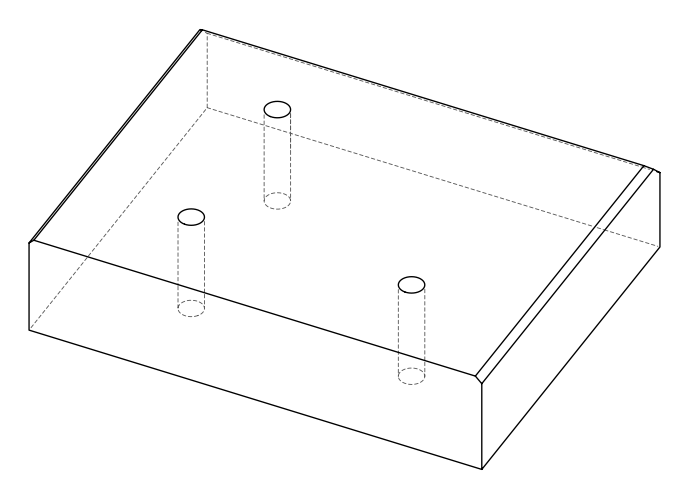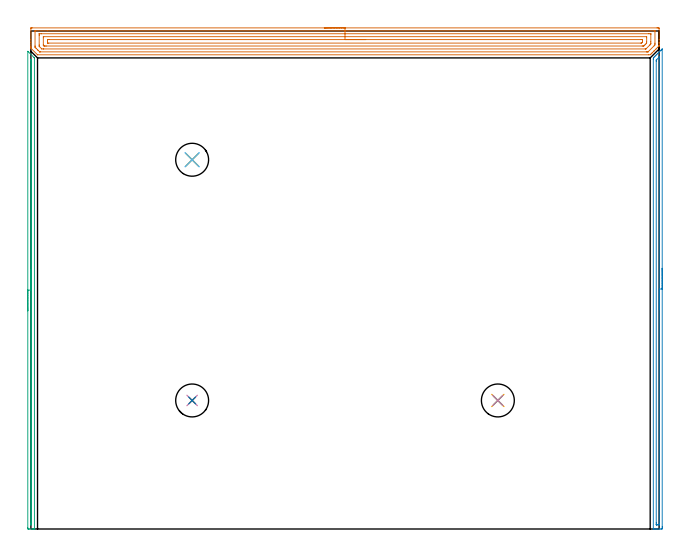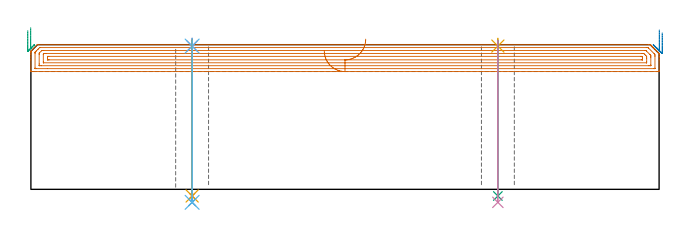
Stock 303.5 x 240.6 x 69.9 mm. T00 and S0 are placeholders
(PLAN: 12 operations, 7 tool changes, 21.9 min)
(1 AREA_MILL | FG_CHAMFER_SURFACE | UGT0205_001 | 12.34 min | 25650 mm3)
(2 AREA_MILL_1 | FG_CHAMFER_SURFACE_1 | UGT0205_001 | 3.85 min | 2114 mm3)
(3 AREA_MILL_2 | FG_CHAMFER_SURFACE_2 | UGT0205_001 | 3.81 min | 1173 mm3)
(4 SPOT_DRILL | STEP1HOLE | NXT0321_9005460120000 | 0.03 min | 10 mm3)
(5 SPOT_DRILL_1 | STEP1HOLE_1 | NXT0321_9005460120000 | 0.03 min | 2 mm3)
(6 SPOT_DRILL_2 | STEP1HOLE_2 | NXT0321_9005460120000 | 0.03 min | 1 mm3)
(7 DRILL_THROUGH_HOLE_INTO_CENTER | STEP1HOLE | NXT0301_065 | 0.3 min | 4832 mm3)
(8 DRILL_TO_ENLARGE_THROUGH_HOLE | STEP1HOLE | UGT0301_241 | 0.31 min | 9029 mm3)
(9 DRILL_THROUGH_HOLE_INTO_CENTER_1 | STEP1HOLE_1 | NXT0301_065 | 0.3 min | 4828 mm3)
(10 DRILL_TO_ENLARGE_THROUGH_HOLE_1 | STEP1HOLE_1 | UGT0301_241 | 0.31 min | 9029 mm3)
(11 DRILL_THROUGH_HOLE_INTO_CENTER_2 | STEP1HOLE_2 | NXT0301_065 | 0.3 min | 4825 mm3)
(12 DRILL_TO_ENLARGE_THROUGH_HOLE_2 | STEP1HOLE_2 | UGT0301_241 | 0.31 min | 9030 mm3)
(TOOL UGT0205_001 | Chamfer Mill 20 x 3 x 45 deg. | D20 FL50 Z2)
(TOOL NXT0321_9005460120000 | NC Spot Drill, 142deg, 12mm, Carbide, Uncoated | D12 PA142 FL30 Z2)
(TOOL NXT0301_065 | Carbide Drill 9.4mm [860.1-0940-075A1-MM 2214] | D9.4 PA140 FL98 Z2)
(TOOL UGT0301_241 | Twist Drill 15.9 mm | D15.9 PA118 FL120 Z2)
(OP 1 AREA_MILL)
G17 G21 G94 G90
T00 M6
G54
G17 G0 G90 X141.75 Y242.1 S1061 M3
G43 Z79.9 H0
Z66.9
G94 G1 X141.788 Z66.028 F250.
X141.902 Z65.164
X142.091 Z64.312
X142.353 Z63.48
X142.687 Z62.674
X143.09 Z61.9
X143.558 Z61.164
X144.09 Z60.472
X144.679 Z59.829
X145.322 Z59.24
X146.014 Z58.709
X146.75 Z58.24
X147.524 Z57.837
X148.33 Z57.503
X149.162 Z57.241
X150.013 Z57.052
X150.878 Z56.938
X151.75 Z56.9
X302.492
X302.87 Y242.099 Z56.901
X303.244 Y242.096 Z56.902
X303.49 Y242.093 Z56.905
X303.5 Y241.73 Z57.268
Y236.476 Z62.519
Y235.082 Z63.914
Y234.724 Z64.271
Y233.749 Z65.25
X303.494 Y233.411 Z65.588
X303.491 Y233.402 Z65.597
X303.466 Y233.368 Z65.63
X303.369 Y233.269 Z65.73
X302.811 Y232.711 Z66.289
X302.637 Y232.535 Z66.461
X301.986 Y231.886 Z67.114
X301.761 Y231.66 Z67.337
X301.162 Y231.062 Z67.938
X301.082 Y230.981 Z68.018
X300.886 Y230.784 Z68.212
X300.337 Y230.237 Z68.762
X300.01 Y229.908 Z69.088
X299.57 Y229.47 Z69.53
X299.293 Y229.194 Z69.804
X299.202 Y229.106 Z69.892
X298.399 Y229.1 Z69.9
X3.312
X3.205 Y229.104 Z69.889
X3.131 Y229.168 Z69.829
X0.176 Y232.124 Z66.876
X0.163 Y232.137 Z66.862
X0.01 Y232.298 Z66.694
X0.002 Y232.452 Z66.541
X0. Y232.806 Z66.194
Y233.132 Z65.867
Y233.849 Z65.147
Y235.082 Z63.915
Y236.476 Z62.52
Y241.73 Z57.268
X0.004 Y241.992 Z57.006
X0.01 Y242.092 Z56.906
X0.113 Y242.099 Z56.899
X0.63 Y242.1 Z56.9
X151.75
Y240.686 Z58.314
X301.082
X301.254 Y240.685 Z58.315
X301.44 Y240.681 Z58.319
X301.48 Y240.679 Z58.321
X301.49 Y240.658 Z58.342
X301.494 Y240.624 Z58.376
X301.499 Y240.445 Z58.555
Y234.724 Z64.276
X301.498 Y234.317 Z64.683
X301.489 Y233.849 Z65.151
X301.29 Y233.644 Z65.356
X301.082 Y233.432 Z65.568
X298.399 Y230.749 Z68.251
X298.191 Y230.549 Z68.451
X298.168 Y230.529 Z68.471
X298.135 Y230.521 Z68.479
X298.046 Y230.518 Z68.482
X297.866 Y230.515 Z68.485
X297.505 Y230.514 Z68.486
X297.333
X4.568 Y230.515 Z68.485
X4.387 Y230.516 Z68.484
X4.298 Y230.518 Z68.482
X4.256 Y230.521 Z68.479
X4.207 Y230.552 Z68.448
X3.529 Y231.222 Z67.778
X3.313 Y231.437 Z67.563
X2.652 Y232.097 Z66.903
X2.418 Y232.332 Z66.668
X2.1 Y232.658 Z66.342
X2.024 Y232.738 Z66.262
X2.01 Y232.837 Z66.163
X2.006 Y232.973 Z66.027
X2.001 Y233.382 Z65.618
Y240.387 Z58.613
X2.004 Y240.524 Z58.476
X2.01 Y240.633 Z58.367
X2.021 Y240.679 Z58.321
X2.058 Y240.68 Z58.32
X2.418 Y240.685 Z58.315
X7.951 Y240.686 Z58.314
X151.75
Y239.272 Z59.728
X298.399 Y239.271 Z59.729
X299.122 Y239.27 Z59.73
X299.293 Y239.268 Z59.732
X299.463 Y239.265 Z59.735
X299.491 Y239.255 Z59.745
X299.494 Y239.224 Z59.776
X299.498 Y239.17 Z59.83
X299.499 Y239.103 Z59.897
X299.5 Y238.9 Z60.1
Y235.398 Z63.602
X299.499 Y234.724 Z64.276
X299.497 Y234.525 Z64.475
X299.49 Y234.322 Z64.678
X299.293 Y234.099 Z64.901
X299.169 Y233.97 Z65.03
X299.049 Y233.849 Z65.151
X297.4 Y232.2 Z66.8
X297.296 Y232.097 Z66.903
X297.157 Y231.966 Z67.034
X297.132 Y231.943 Z67.057
X297.069 Y231.935 Z67.065
X296.955 Y231.932 Z67.068
X296.782 Y231.929 Z67.071
X6.167
X5.995 Y231.93 Z67.07
X5.266 Y231.935 Z67.065
X5.203 Y231.997 Z67.003
X5.131 Y232.068 Z66.932
X4.207 Y232.992 Z66.008
X4.1 Y233.102 Z65.898
X4.049 Y233.158 Z65.842
X4.026 Y233.185 Z65.815
X4.01 Y233.242 Z65.758
X4.003 Y233.646 Z65.354
X4.001 Y233.849 Z65.151
X4. Y238.429 Z60.571
X4.003 Y239.103 Z59.897
X4.006 Y239.204 Z59.796
X4.01 Y239.253 Z59.747
X4.017 Y239.265 Z59.735
X4.039 Y239.267 Z59.733
X4.207 Y239.269 Z59.731
X4.929 Y239.271 Z59.729
X5.101 Y239.272 Z59.728
X151.75
Y237.857 Z61.143
X297.349
X297.407 Y237.856 Z61.144
X297.467 Y237.853 Z61.147
X297.484 Y237.851 Z61.149
X297.49 Y237.838 Z61.162
X297.493 Y237.786 Z61.214
X297.5 Y237.356 Z61.644
Y235.605 Z63.395
X297.484 Y234.745 Z64.255
X297.467 Y234.724 Z64.276
X297.047 Y234.297 Z64.703
X296.605 Y233.854 Z65.146
X296.158 Y233.416 Z65.584
X296.094 Y233.355 Z65.645
X295.974 Y233.35 Z65.65
X295.716 Y233.346 Z65.654
X295.338 Y233.343 Z65.657
X7.406
X6.889 Y233.344 Z65.656
X6.508 Y233.347 Z65.653
X6.336 Y233.35 Z65.65
X6.204 Y233.456 Z65.544
X6.144 Y233.514 Z65.486
X6.031 Y233.63 Z65.37
X6.01 Y233.658 Z65.342
X6.006 Y233.683 Z65.317
X6.002 Y233.737 Z65.263
X6. Y233.844 Z65.156
Y237.347 Z61.653
X6.003 Y237.787 Z61.213
X6.007 Y237.84 Z61.16
X6.01 Y237.849 Z61.151
X6.021 Y237.851 Z61.149
X6.063 Y237.854 Z61.146
X6.2 Y237.857 Z61.143
X151.75
Y236.443 Z62.557
X294.855
X295.261 Y236.441 Z62.559
X295.463 Y236.438 Z62.562
X295.483 Y236.437 Z62.563
X295.49 Y236.428 Z62.572
X295.495 Y236.39 Z62.61
X295.497 Y236.336 Z62.664
X295.499 Y235.813 Z63.187
X295.495 Y235.6 Z63.4
X295.486 Y235.27 Z63.73
X295.482 Y235.192 Z63.808
X295.439 Y235.145 Z63.855
X295.364 Y235.069 Z63.931
X295.179 Y234.889 Z64.111
X295.033 Y234.764 Z64.236
X294.822 Y234.758 Z64.242
X294.788 Y234.757 Z64.243
X8.645
X8.239 Y234.759 Z64.241
X8.037 Y234.762 Z64.238
X8.017 Y234.763 Z64.237
X8.01 Y234.772 Z64.228
X8.005 Y234.81 Z64.19
X8.003 Y234.864 Z64.136
X8. Y235.388 Z63.612
Y235.6 Z63.4
X8.001 Y236.263 Z62.737
X8.004 Y236.358 Z62.642
X8.01 Y236.416 Z62.584
X8.014 Y236.437 Z62.563
X8.033 Y236.438 Z62.562
X8.247 Y236.441 Z62.559
X8.678 Y236.443 Z62.557
X8.711
X151.75
X152.622 Z62.595
X153.486 Z62.709
X154.338 Z62.898
X155.17 Z63.16
X155.976 Z63.494
X156.75 Z63.897
X157.486 Z64.365
X158.178 Z64.896
X158.821 Z65.486
X159.41 Z66.129
X159.941 Z66.821
X160.41 Z67.557
X160.813 Z68.331
X161.147 Z69.137
X161.409 Z69.969
X161.598 Z70.82
X161.712 Z71.685
X161.75 Z72.557
G0 Z79.9
M5
M2
(OP 2 AREA_MILL_1)
G17 G21 G94 G90
T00 M6
G54
G17 G0 G90 X305. Y125.95 S1061 M3
G43 Z79.9 H0
Z75.6
G94 G1 Y125.912 Z74.728 F250.
Y125.798 Z73.863
Y125.609 Z73.012
Y125.347 Z72.18
Y125.013 Z71.374
Y124.61 Z70.6
Y124.142 Z69.864
Y123.611 Z69.172
Y123.021 Z68.529
Y122.378 Z67.939
Y121.686 Z67.408
Y120.95 Z66.94
Y120.176 Z66.537
Y119.37 Z66.203
Y118.538 Z65.941
Y117.687 Z65.752
Y116.822 Z65.638
Y115.95 Z65.6
Y1.118
X304.999 Y0.627 Z65.601
X304.995 Y0.229 Z65.602
X304.992 Y0.01 Z65.604
X304.605 Y0. Z65.991
X304.343 Z66.253
X303.727 Z66.867
X302.325 Z68.271
X301.973 Z68.622
X301.018 Z69.582
X300.856 Y0.003 Z69.736
X300.702 Y0.01 Z69.889
X300.7 Y0.18 Z69.9
Y226.803
X300.706 Y227.602 Z69.892
X300.798 Y227.697 Z69.799
X301.095 Y227.997 Z69.5
X301.243 Y228.144 Z69.354
X301.383 Y228.284 Z69.215
X301.534 Y228.436 Z69.061
X302.025 Y228.925 Z68.575
X302.287 Y229.187 Z68.312
X302.411 Y229.313 Z68.185
X302.757 Y229.657 Z67.843
X302.953 Y229.854 Z67.646
X303.18 Y230.081 Z67.418
X303.289 Y230.191 Z67.307
X303.727 Y230.628 Z66.872
X304.166 Y231.068 Z66.43
X304.373 Y231.273 Z66.226
X304.42 Y231.32 Z66.18
X304.873 Y231.774 Z65.725
X304.972 Y231.869 Z65.625
X304.994 Y231.883 Z65.603
X304.999 Y231.869 Z65.599
X305. Y115.95 Z65.6
X303.586 Z67.014
X303.585 Y2.56 Z67.015
X303.584 Y2.415 Z67.016
X303.579 Y2.042 Z67.021
X303.569 Y2.01 Z67.031
X303.501 Y2.006 Z67.099
X303.393 Y2.002 Z67.207
X303.257 Y2. Z67.343
X302.85 Z67.75
X302.379 Y2.001 Z68.221
X302.187 Y2.003 Z68.413
X302.152 Y2.006 Z68.448
X302.121 Y2.01 Z68.479
X302.12 Y2.055 Z68.48
X302.115 Y2.269 Z68.485
Y2.415
X302.114 Y3.164 Z68.486
Y225.909
X302.117 Y226.284 Z68.483
X302.119 Y226.471 Z68.481
X302.122 Y226.56 Z68.478
X302.165 Y226.607 Z68.435
X302.355 Y226.803 Z68.245
X303.351 Y227.801 Z67.249
X303.491 Y227.939 Z67.109
X303.575 Y228.018 Z67.025
X303.578 Y228.019 Z67.022
X303.58 Y228.01 Z67.02
X303.584 Y227.955 Z67.016
X303.585 Y227.842 Z67.015
X303.586 Y227.697 Z67.014
Y115.95
Y115.079 Z67.052
Y114.214 Z67.166
Y113.362 Z67.355
Y112.53 Z67.617
Y111.724 Z67.951
Y110.95 Z68.354
Y110.214 Z68.823
Y109.522 Z69.354
Y108.879 Z69.943
Y108.29 Z70.586
Y107.759 Z71.278
Y107.29 Z72.014
Y106.887 Z72.788
Y106.553 Z73.594
Y106.291 Z74.426
Y106.102 Z75.278
Y105.988 Z76.143
Y105.95 Z77.014
G0 Z79.9
M5
M2
(OP 3 AREA_MILL_2)
G17 G21 G94 G90
T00 M6
G54
G17 G0 G90 X-1.5 Y105.4 S1061 M3
G43 Z79.9 H0
Z76.7
G94 G1 Y105.438 Z75.828 F250.
Y105.552 Z74.964
Y105.741 Z74.112
Y106.003 Z73.28
Y106.337 Z72.474
Y106.74 Z71.7
Y107.208 Z70.964
Y107.74 Z70.272
Y108.329 Z69.629
Y108.972 Z69.04
Y109.664 Z68.508
Y110.4 Z68.04
Y111.174 Z67.637
Y111.98 Z67.303
Y112.812 Z67.041
Y113.664 Z66.852
Y114.528 Z66.738
Y115.4 Z66.7
Y230.709
X-1.495 Y230.779 Z66.703
X-1.494 Y230.783
X-1.459 Y230.76 Z66.739
X1.512 Y227.788 Z69.712
X1.662 Y227.635 Z69.858
X1.696 Y227.595 Z69.889
X1.7 Y227.504 Z69.9
Y0.17
X1.697 Y0.01 Z69.888
X1.59 Y0.004 Z69.782
X1.476 Y0. Z69.675
X1.198 Z69.397
X0.535 Z68.73
X-0.666 Z67.53
X-1.075 Z67.12
X-1.205 Y0.003 Z66.989
X-1.493 Y0.01 Z66.702
X-1.497 Y0.318 Z66.701
X-1.499 Y0.617
X-1.5 Y115.4 Z66.7
X-0.086 Z68.114
Y226.61
X-0.085 Y226.787 Z68.115
X-0.083 Y226.875 Z68.117
X-0.08 Y226.916 Z68.12
X-0.079 Y226.917 Z68.121
X-0.065 Y226.906 Z68.135
X0.23 Y226.61 Z68.43
X0.279 Y226.544 Z68.479
X0.281 Y226.485 Z68.481
X0.283 Y226.354 Z68.483
X0.285 Y225.973 Z68.485
X0.286 Y225.717 Z68.486
X0.285 Y2.66 Z68.485
X0.284 Y2.403 Z68.484
X0.283 Y2.254 Z68.483
X0.279 Y2.019 Z68.479
X0.052 Y2.005 Z68.252
X-0.055 Y2.008 Z68.145
X-0.077 Y2.01 Z68.123
X-0.08 Y2.049 Z68.12
X-0.083 Y2.145 Z68.117
X-0.085 Y2.403 Z68.115
X-0.086 Y2.785 Z68.114
Y115.4
Y116.272 Z68.152
Y117.136 Z68.266
Y117.988 Z68.455
Y118.82 Z68.717
Y119.626 Z69.051
Y120.4 Z69.454
Y121.136 Z69.923
Y121.828 Z70.454
Y122.471 Z71.043
Y123.06 Z71.686
Y123.592 Z72.378
Y124.06 Z73.114
Y124.463 Z73.888
Y124.797 Z74.694
Y125.059 Z75.526
Y125.248 Z76.378
Y125.362 Z77.243
Y125.4 Z78.114
G0 Z79.9
M5
M2
(OP 4 SPOT_DRILL)
G17 G21 G94 G90
T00 M6
G54
G17 G0 G90 X77.9 Y62.1 S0 M3
G43 Z79.9 H0
G94 G81 G98 Z69.216 F250. R72.9
G80
M5
M2
(OP 5 SPOT_DRILL_1)
G17 G21 G94 G90
T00 M6
G54
G17 G0 G90 X225.6 Y62.1 S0 M3
G43 Z79.9 H0
G94 G81 G98 Z69.216 F250. R72.9
G80
M5
M2
(OP 6 SPOT_DRILL_2)
G17 G21 G94 G90
T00 M6
G54
G17 G0 G90 X77.9 Y178.4 S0 M3
G43 Z79.9 H0
G94 G81 G98 Z69.216 F250. R72.9
G80
M5
M2
(OP 7 DRILL_THROUGH_HOLE_INTO_CENTER)
G17 G21 G94 G90
T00 M6
G54
G17 G0 G90 X77.9 Y62.1 S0 M3
G43 Z79.9 H1
G94 G73 G98 Z-3.211 F250. Q9.139 R71.9
G80
M5
M2
(OP 8 DRILL_TO_ENLARGE_THROUGH_HOLE)
G17 G21 G94 G90
T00 M6
G54
G17 G0 G90 X77.9 Y62.1 S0 M3
G43 Z79.9 H0
G94 G73 G98 Z-6.277 F250. Q15.235 R71.9
G80
M5
M2
(OP 9 DRILL_THROUGH_HOLE_INTO_CENTER_1)
G17 G21 G94 G90
T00 M6
G54
G17 G0 G90 X225.6 Y62.1 S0 M3
G43 Z79.9 H1
G94 G73 G98 Z-3.211 F250. Q9.139 R71.9
G80
M5
M2
(OP 10 DRILL_TO_ENLARGE_THROUGH_HOLE_1)
G17 G21 G94 G90
T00 M6
G54
G17 G0 G90 X225.6 Y62.1 S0 M3
G43 Z79.9 H0
G94 G73 G98 Z-6.277 F250. Q15.235 R71.9
G80
M5
M2
(OP 11 DRILL_THROUGH_HOLE_INTO_CENTER_2)
G17 G21 G94 G90
T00 M6
G54
G17 G0 G90 X77.9 Y178.4 S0 M3
G43 Z79.9 H1
G94 G73 G98 Z-3.211 F250. Q9.139 R71.9
G80
M5
M2
(OP 12 DRILL_TO_ENLARGE_THROUGH_HOLE_2)
G17 G21 G94 G90
T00 M6
G54
G17 G0 G90 X77.9 Y178.4 S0 M3
G43 Z79.9 H0
G94 G73 G98 Z-6.277 F250. Q15.235 R71.9
G80
M5
M2
